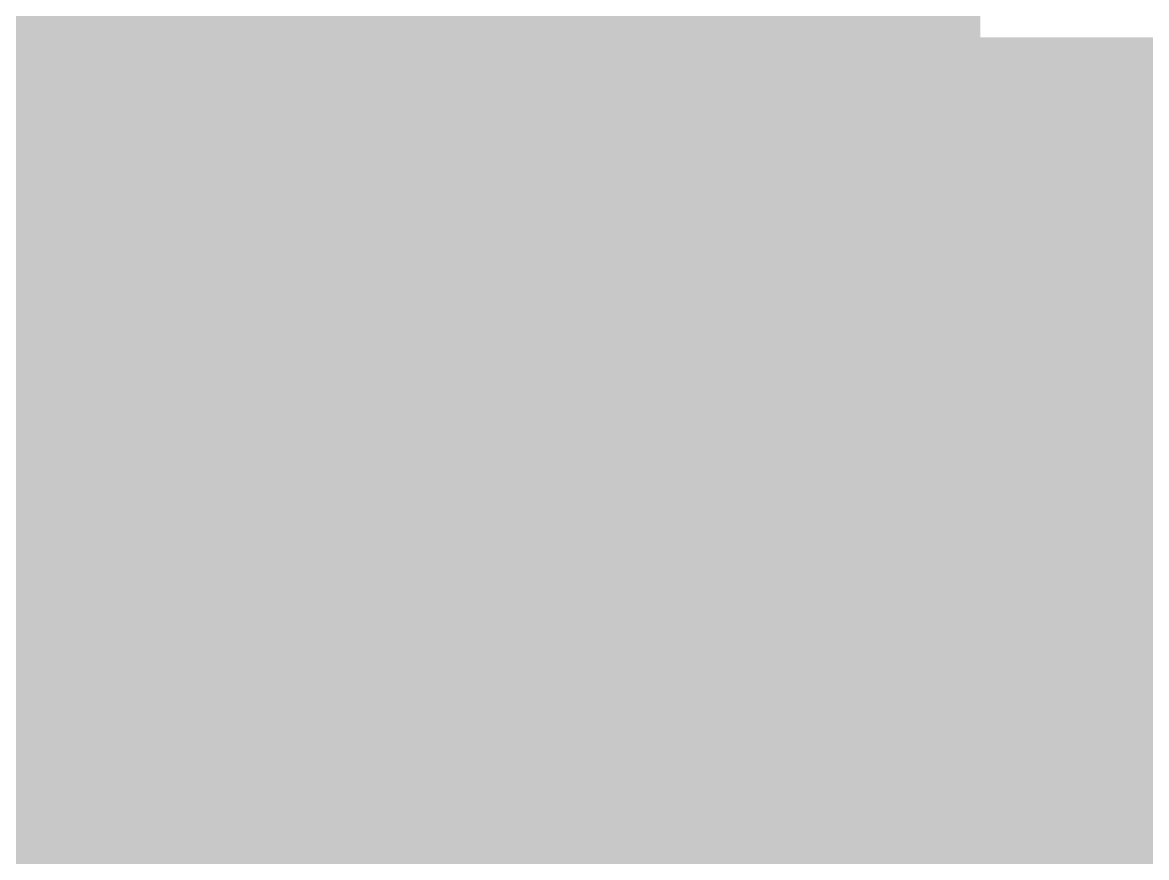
# Model space of a CAD drawing. Header units: inches. Extents: x 0 to 841, y 0 to 594.
# Drawn here: x 520.223 to 520.966, y 59.821 to 60.373 of the extents above; entities that cross this region are included whole.
import ezdxf

# ---------------------------------------------------------------- set-up
doc = ezdxf.new("R2010")
doc.units = ezdxf.units.IN
doc.layers.add('Sheet', color=255, linetype='Continuous')

msp = doc.modelspace()

# ---------------------------------------------------------------- linework, layer by layer
at = {"layer": 'Sheet'}
for points in [[(520.54954, 60.52745, 0.29972, 0.29972, 0), (520.57199, 60.50499, 0.29972, 0.29972, 0), (520.59445, 60.48253, 0.29972, 0.29972, 0), (520.61691, 60.43761, 0.29972, 0.29972, 0), (520.63937, 60.41515, 0.29972, 0.29972, 0), (520.66182, 60.3927, 0.29972, 0.29972, 0), (520.68428, 60.34778, 0.29972, 0.29972, 0), (520.70674, 60.32532, 0.29972, 0.29972, 0), (520.70674, 60.2804, 0.29972, 0.29972, 0), (520.7292, 60.25794, 0.29972, 0.29972, 0), (520.7292, 60.21302, 0.29972, 0.29972, 0), (520.75166, 60.19056, 0.29972, 0.29972, 0), (520.75166, 60.14564, 0.29972, 0.29972, 0), (520.77411, 60.10073, 0.29972, 0.29972, 0), (520.77411, 60.07827, 0.29972, 0.29972, 0), (520.77411, 60.03335, 0.29972, 0.29972, 0), (520.77411, 59.98843, 0.29972, 0.29972, 0)], [(520.54954, 60.52745, 0.29972, 0.29972, 0), (520.57199, 60.50499, 0.29972, 0.29972, 0), (520.59445, 60.48253, 0.29972, 0.29972, 0), (520.61691, 60.43761, 0.29972, 0.29972, 0), (520.63937, 60.41515, 0.29972, 0.29972, 0), (520.66182, 60.3927, 0.29972, 0.29972, 0), (520.68428, 60.34778, 0.29972, 0.29972, 0), (520.70674, 60.32532, 0.29972, 0.29972, 0), (520.70674, 60.2804, 0.29972, 0.29972, 0), (520.7292, 60.25794, 0.29972, 0.29972, 0), (520.7292, 60.21302, 0.29972, 0.29972, 0), (520.75166, 60.19056, 0.29972, 0.29972, 0), (520.75166, 60.14564, 0.29972, 0.29972, 0), (520.77411, 60.10073, 0.29972, 0.29972, 0), (520.77411, 60.07827, 0.29972, 0.29972, 0), (520.77411, 60.03335, 0.29972, 0.29972, 0), (520.77411, 59.98843, 0.29972, 0.29972, 0)], [(520.54954, 60.52745, 0.29972, 0.29972, 0), (520.57199, 60.50499, 0.29972, 0.29972, 0), (520.59445, 60.48253, 0.29972, 0.29972, 0), (520.61691, 60.43761, 0.29972, 0.29972, 0), (520.63937, 60.41515, 0.29972, 0.29972, 0), (520.66182, 60.3927, 0.29972, 0.29972, 0), (520.68428, 60.34778, 0.29972, 0.29972, 0), (520.70674, 60.32532, 0.29972, 0.29972, 0), (520.70674, 60.2804, 0.29972, 0.29972, 0), (520.7292, 60.25794, 0.29972, 0.29972, 0), (520.7292, 60.21302, 0.29972, 0.29972, 0), (520.75166, 60.19056, 0.29972, 0.29972, 0), (520.75166, 60.14564, 0.29972, 0.29972, 0), (520.77411, 60.10073, 0.29972, 0.29972, 0), (520.77411, 60.07827, 0.29972, 0.29972, 0), (520.77411, 60.03335, 0.29972, 0.29972, 0), (520.77411, 59.98843, 0.29972, 0.29972, 0)], [(520.54954, 60.52745, 0.29972, 0.29972, 0), (520.57199, 60.50499, 0.29972, 0.29972, 0), (520.59445, 60.48253, 0.29972, 0.29972, 0), (520.61691, 60.43761, 0.29972, 0.29972, 0), (520.63937, 60.41515, 0.29972, 0.29972, 0), (520.66182, 60.3927, 0.29972, 0.29972, 0), (520.68428, 60.34778, 0.29972, 0.29972, 0), (520.70674, 60.32532, 0.29972, 0.29972, 0), (520.70674, 60.2804, 0.29972, 0.29972, 0), (520.7292, 60.25794, 0.29972, 0.29972, 0), (520.7292, 60.21302, 0.29972, 0.29972, 0), (520.75166, 60.19056, 0.29972, 0.29972, 0), (520.75166, 60.14564, 0.29972, 0.29972, 0), (520.77411, 60.10073, 0.29972, 0.29972, 0), (520.77411, 60.07827, 0.29972, 0.29972, 0), (520.77411, 60.03335, 0.29972, 0.29972, 0), (520.77411, 59.98843, 0.29972, 0.29972, 0)], [(520.54954, 60.52745, 0.29972, 0.29972, 0), (520.57199, 60.50499, 0.29972, 0.29972, 0), (520.59445, 60.48253, 0.29972, 0.29972, 0), (520.61691, 60.43761, 0.29972, 0.29972, 0), (520.63937, 60.41515, 0.29972, 0.29972, 0), (520.66182, 60.3927, 0.29972, 0.29972, 0), (520.68428, 60.34778, 0.29972, 0.29972, 0), (520.70674, 60.32532, 0.29972, 0.29972, 0), (520.70674, 60.2804, 0.29972, 0.29972, 0), (520.7292, 60.25794, 0.29972, 0.29972, 0), (520.7292, 60.21302, 0.29972, 0.29972, 0), (520.75166, 60.19056, 0.29972, 0.29972, 0), (520.75166, 60.14564, 0.29972, 0.29972, 0), (520.77411, 60.10073, 0.29972, 0.29972, 0), (520.77411, 60.07827, 0.29972, 0.29972, 0), (520.77411, 60.03335, 0.29972, 0.29972, 0), (520.77411, 59.98843, 0.29972, 0.29972, 0)], [(520.05546, 60.50499, 0.29972, 0.29972, 0), (520.07792, 60.50499, 0.29972, 0.29972, 0), (520.10038, 60.50499, 0.29972, 0.29972, 0), (520.12284, 60.48253, 0.29972, 0.29972, 0), (520.14529, 60.48253, 0.29972, 0.29972, 0), (520.19021, 60.48253, 0.29972, 0.29972, 0), (520.21267, 60.46007, 0.29972, 0.29972, 0), (520.21267, 60.46007, 0.29972, 0.29972, 0), (520.23513, 60.43761, 0.29972, 0.29972, 0), (520.25758, 60.43761, 0.29972, 0.29972, 0), (520.28004, 60.41515, 0.29972, 0.29972, 0), (520.3025, 60.41515, 0.29972, 0.29972, 0), (520.32496, 60.3927, 0.29972, 0.29972, 0), (520.34741, 60.37024, 0.29972, 0.29972, 0), (520.34741, 60.34778, 0.29972, 0.29972, 0), (520.36987, 60.34778, 0.29972, 0.29972, 0), (520.39233, 60.32532, 0.29972, 0.29972, 0), (520.41479, 60.30286, 0.29972, 0.29972, 0), (520.41479, 60.2804, 0.29972, 0.29972, 0), (520.43725, 60.25794, 0.29972, 0.29972, 0), (520.43725, 60.23548, 0.29972, 0.29972, 0), (520.4597, 60.21302, 0.29972, 0.29972, 0), (520.4597, 60.19056, 0.29972, 0.29972, 0), (520.48216, 60.1681, 0.29972, 0.29972, 0), (520.48216, 60.14564, 0.29972, 0.29972, 0), (520.48216, 60.12319, 0.29972, 0.29972, 0), (520.50462, 60.10073, 0.29972, 0.29972, 0), (520.50462, 60.07827, 0.29972, 0.29972, 0), (520.50462, 60.03335, 0.29972, 0.29972, 0), (520.50462, 60.01089, 0.29972, 0.29972, 0), (520.50462, 59.98843, 0.29972, 0.29972, 0)], [(520.05546, 60.50499, 0.29972, 0.29972, 0), (520.07792, 60.50499, 0.29972, 0.29972, 0), (520.10038, 60.50499, 0.29972, 0.29972, 0), (520.12284, 60.48253, 0.29972, 0.29972, 0), (520.14529, 60.48253, 0.29972, 0.29972, 0), (520.19021, 60.48253, 0.29972, 0.29972, 0), (520.21267, 60.46007, 0.29972, 0.29972, 0), (520.21267, 60.46007, 0.29972, 0.29972, 0), (520.23513, 60.43761, 0.29972, 0.29972, 0), (520.25758, 60.43761, 0.29972, 0.29972, 0), (520.28004, 60.41515, 0.29972, 0.29972, 0), (520.3025, 60.41515, 0.29972, 0.29972, 0), (520.32496, 60.3927, 0.29972, 0.29972, 0), (520.34741, 60.37024, 0.29972, 0.29972, 0), (520.34741, 60.34778, 0.29972, 0.29972, 0), (520.36987, 60.34778, 0.29972, 0.29972, 0), (520.39233, 60.32532, 0.29972, 0.29972, 0), (520.41479, 60.30286, 0.29972, 0.29972, 0), (520.41479, 60.2804, 0.29972, 0.29972, 0), (520.43725, 60.25794, 0.29972, 0.29972, 0), (520.43725, 60.23548, 0.29972, 0.29972, 0), (520.4597, 60.21302, 0.29972, 0.29972, 0), (520.4597, 60.19056, 0.29972, 0.29972, 0), (520.48216, 60.1681, 0.29972, 0.29972, 0), (520.48216, 60.14564, 0.29972, 0.29972, 0), (520.48216, 60.12319, 0.29972, 0.29972, 0), (520.50462, 60.10073, 0.29972, 0.29972, 0), (520.50462, 60.07827, 0.29972, 0.29972, 0), (520.50462, 60.03335, 0.29972, 0.29972, 0), (520.50462, 60.01089, 0.29972, 0.29972, 0), (520.50462, 59.98843, 0.29972, 0.29972, 0)], [(520.05546, 60.50499, 0.29972, 0.29972, 0), (520.07792, 60.50499, 0.29972, 0.29972, 0), (520.10038, 60.50499, 0.29972, 0.29972, 0), (520.12284, 60.48253, 0.29972, 0.29972, 0), (520.14529, 60.48253, 0.29972, 0.29972, 0), (520.19021, 60.48253, 0.29972, 0.29972, 0), (520.21267, 60.46007, 0.29972, 0.29972, 0), (520.21267, 60.46007, 0.29972, 0.29972, 0), (520.23513, 60.43761, 0.29972, 0.29972, 0), (520.25758, 60.43761, 0.29972, 0.29972, 0), (520.28004, 60.41515, 0.29972, 0.29972, 0), (520.3025, 60.41515, 0.29972, 0.29972, 0), (520.32496, 60.3927, 0.29972, 0.29972, 0), (520.34741, 60.37024, 0.29972, 0.29972, 0), (520.34741, 60.34778, 0.29972, 0.29972, 0), (520.36987, 60.34778, 0.29972, 0.29972, 0), (520.39233, 60.32532, 0.29972, 0.29972, 0), (520.41479, 60.30286, 0.29972, 0.29972, 0), (520.41479, 60.2804, 0.29972, 0.29972, 0), (520.43725, 60.25794, 0.29972, 0.29972, 0), (520.43725, 60.23548, 0.29972, 0.29972, 0), (520.4597, 60.21302, 0.29972, 0.29972, 0), (520.4597, 60.19056, 0.29972, 0.29972, 0), (520.48216, 60.1681, 0.29972, 0.29972, 0), (520.48216, 60.14564, 0.29972, 0.29972, 0), (520.48216, 60.12319, 0.29972, 0.29972, 0), (520.50462, 60.10073, 0.29972, 0.29972, 0), (520.50462, 60.07827, 0.29972, 0.29972, 0), (520.50462, 60.03335, 0.29972, 0.29972, 0), (520.50462, 60.01089, 0.29972, 0.29972, 0), (520.50462, 59.98843, 0.29972, 0.29972, 0)], [(520.25758, 60.43761, 0.09906, 0.09906, 0), (520.28004, 60.41515, 0.09906, 0.09906, 0), (520.3025, 60.41515, 0.09906, 0.09906, 0), (520.32496, 60.3927, 0.09906, 0.09906, 0), (520.34741, 60.37024, 0.09906, 0.09906, 0), (520.34741, 60.34778, 0.09906, 0.09906, 0), (520.36987, 60.34778, 0.09906, 0.09906, 0), (520.39233, 60.32532, 0.09906, 0.09906, 0), (520.41479, 60.30286, 0.09906, 0.09906, 0), (520.41479, 60.2804, 0.09906, 0.09906, 0), (520.43725, 60.25794, 0.09906, 0.09906, 0), (520.43725, 60.23548, 0.09906, 0.09906, 0), (520.4597, 60.21302, 0.09906, 0.09906, 0), (520.4597, 60.19056, 0.09906, 0.09906, 0), (520.48216, 60.1681, 0.09906, 0.09906, 0), (520.48216, 60.14564, 0.09906, 0.09906, 0), (520.48216, 60.12319, 0.09906, 0.09906, 0), (520.50462, 60.10073, 0.09906, 0.09906, 0), (520.50462, 60.07827, 0.09906, 0.09906, 0), (520.50462, 60.03335, 0.09906, 0.09906, 0), (520.50462, 60.01089, 0.09906, 0.09906, 0), (520.50462, 59.98843, 0.09906, 0.09906, 0)], [(520.25758, 60.43761, 0.09906, 0.09906, 0), (520.28004, 60.41515, 0.09906, 0.09906, 0), (520.3025, 60.41515, 0.09906, 0.09906, 0), (520.32496, 60.3927, 0.09906, 0.09906, 0), (520.34741, 60.37024, 0.09906, 0.09906, 0), (520.34741, 60.34778, 0.09906, 0.09906, 0), (520.36987, 60.34778, 0.09906, 0.09906, 0), (520.39233, 60.32532, 0.09906, 0.09906, 0), (520.41479, 60.30286, 0.09906, 0.09906, 0), (520.41479, 60.2804, 0.09906, 0.09906, 0), (520.43725, 60.25794, 0.09906, 0.09906, 0), (520.43725, 60.23548, 0.09906, 0.09906, 0), (520.4597, 60.21302, 0.09906, 0.09906, 0), (520.4597, 60.19056, 0.09906, 0.09906, 0), (520.48216, 60.1681, 0.09906, 0.09906, 0), (520.48216, 60.14564, 0.09906, 0.09906, 0), (520.48216, 60.12319, 0.09906, 0.09906, 0), (520.50462, 60.10073, 0.09906, 0.09906, 0), (520.50462, 60.07827, 0.09906, 0.09906, 0), (520.50462, 60.03335, 0.09906, 0.09906, 0), (520.50462, 60.01089, 0.09906, 0.09906, 0), (520.50462, 59.98843, 0.09906, 0.09906, 0)], [(520.25758, 60.43761, 0.09906, 0.09906, 0), (520.28004, 60.41515, 0.09906, 0.09906, 0), (520.3025, 60.41515, 0.09906, 0.09906, 0), (520.32496, 60.3927, 0.09906, 0.09906, 0), (520.34741, 60.37024, 0.09906, 0.09906, 0), (520.34741, 60.34778, 0.09906, 0.09906, 0), (520.36987, 60.34778, 0.09906, 0.09906, 0), (520.39233, 60.32532, 0.09906, 0.09906, 0), (520.41479, 60.30286, 0.09906, 0.09906, 0), (520.41479, 60.2804, 0.09906, 0.09906, 0), (520.43725, 60.25794, 0.09906, 0.09906, 0), (520.43725, 60.23548, 0.09906, 0.09906, 0), (520.4597, 60.21302, 0.09906, 0.09906, 0), (520.4597, 60.19056, 0.09906, 0.09906, 0), (520.48216, 60.1681, 0.09906, 0.09906, 0), (520.48216, 60.14564, 0.09906, 0.09906, 0), (520.48216, 60.12319, 0.09906, 0.09906, 0), (520.50462, 60.10073, 0.09906, 0.09906, 0), (520.50462, 60.07827, 0.09906, 0.09906, 0), (520.50462, 60.03335, 0.09906, 0.09906, 0), (520.50462, 60.01089, 0.09906, 0.09906, 0), (520.50462, 59.98843, 0.09906, 0.09906, 0)], [(520.61691, 60.43761, 0.09906, 0.09906, 0), (520.63937, 60.41515, 0.09906, 0.09906, 0), (520.66182, 60.3927, 0.09906, 0.09906, 0), (520.68428, 60.34778, 0.09906, 0.09906, 0), (520.70674, 60.32532, 0.09906, 0.09906, 0), (520.70674, 60.2804, 0.09906, 0.09906, 0), (520.7292, 60.25794, 0.09906, 0.09906, 0), (520.7292, 60.21302, 0.09906, 0.09906, 0), (520.75166, 60.19056, 0.09906, 0.09906, 0), (520.75166, 60.14564, 0.09906, 0.09906, 0), (520.77411, 60.10073, 0.09906, 0.09906, 0), (520.77411, 60.07827, 0.09906, 0.09906, 0), (520.77411, 60.03335, 0.09906, 0.09906, 0), (520.77411, 59.98843, 0.09906, 0.09906, 0)], [(520.61691, 60.43761, 0.09906, 0.09906, 0), (520.63937, 60.41515, 0.09906, 0.09906, 0), (520.66182, 60.3927, 0.09906, 0.09906, 0), (520.68428, 60.34778, 0.09906, 0.09906, 0), (520.70674, 60.32532, 0.09906, 0.09906, 0), (520.70674, 60.2804, 0.09906, 0.09906, 0), (520.7292, 60.25794, 0.09906, 0.09906, 0), (520.7292, 60.21302, 0.09906, 0.09906, 0), (520.75166, 60.19056, 0.09906, 0.09906, 0), (520.75166, 60.14564, 0.09906, 0.09906, 0), (520.77411, 60.10073, 0.09906, 0.09906, 0), (520.77411, 60.07827, 0.09906, 0.09906, 0), (520.77411, 60.03335, 0.09906, 0.09906, 0), (520.77411, 59.98843, 0.09906, 0.09906, 0)], [(520.61691, 60.43761, 0.09906, 0.09906, 0), (520.63937, 60.41515, 0.09906, 0.09906, 0), (520.66182, 60.3927, 0.09906, 0.09906, 0), (520.68428, 60.34778, 0.09906, 0.09906, 0), (520.70674, 60.32532, 0.09906, 0.09906, 0), (520.70674, 60.2804, 0.09906, 0.09906, 0), (520.7292, 60.25794, 0.09906, 0.09906, 0), (520.7292, 60.21302, 0.09906, 0.09906, 0), (520.75166, 60.19056, 0.09906, 0.09906, 0), (520.75166, 60.14564, 0.09906, 0.09906, 0), (520.77411, 60.10073, 0.09906, 0.09906, 0), (520.77411, 60.07827, 0.09906, 0.09906, 0), (520.77411, 60.03335, 0.09906, 0.09906, 0), (520.77411, 59.98843, 0.09906, 0.09906, 0)], [(520.61691, 60.43761, 0.09906, 0.09906, 0), (520.63937, 60.41515, 0.09906, 0.09906, 0), (520.66182, 60.3927, 0.09906, 0.09906, 0), (520.68428, 60.34778, 0.09906, 0.09906, 0), (520.70674, 60.32532, 0.09906, 0.09906, 0), (520.70674, 60.2804, 0.09906, 0.09906, 0), (520.7292, 60.25794, 0.09906, 0.09906, 0), (520.7292, 60.21302, 0.09906, 0.09906, 0), (520.75166, 60.19056, 0.09906, 0.09906, 0), (520.75166, 60.14564, 0.09906, 0.09906, 0), (520.77411, 60.10073, 0.09906, 0.09906, 0), (520.77411, 60.07827, 0.09906, 0.09906, 0), (520.77411, 60.03335, 0.09906, 0.09906, 0), (520.77411, 59.98843, 0.09906, 0.09906, 0)], [(520.61691, 60.43761, 0.09906, 0.09906, 0), (520.63937, 60.41515, 0.09906, 0.09906, 0), (520.66182, 60.3927, 0.09906, 0.09906, 0), (520.68428, 60.34778, 0.09906, 0.09906, 0), (520.70674, 60.32532, 0.09906, 0.09906, 0), (520.70674, 60.2804, 0.09906, 0.09906, 0), (520.7292, 60.25794, 0.09906, 0.09906, 0), (520.7292, 60.21302, 0.09906, 0.09906, 0), (520.75166, 60.19056, 0.09906, 0.09906, 0), (520.75166, 60.14564, 0.09906, 0.09906, 0), (520.77411, 60.10073, 0.09906, 0.09906, 0), (520.77411, 60.07827, 0.09906, 0.09906, 0), (520.77411, 60.03335, 0.09906, 0.09906, 0), (520.77411, 59.98843, 0.09906, 0.09906, 0)], [(515.00246, 59.98843, 0.7493, 0.7493, 0), (520.01055, 59.98843, 0.7493, 0.7493, 0)], [(515.00246, 59.98843, 0.7493, 0.7493, 0), (520.01055, 59.98843, 0.7493, 0.7493, 0), (535.01236, 59.98843, 0.7493, 0.7493, 0), (554.99981, 59.98843, 0.7493, 0.7493, 0)], [(520.01055, 54.98004, 0.7493, 0.7493, 0), (520.01055, 59.98843, 0.7493, 0.7493, 0)], [(520.50462, 59.98843, 0.29972, 0.29972, 0), (520.50462, 59.96597, 0.29972, 0.29972, 0), (520.50462, 59.94351, 0.29972, 0.29972, 0), (520.50462, 59.92105, 0.29972, 0.29972, 0), (520.50462, 59.89859, 0.29972, 0.29972, 0), (520.48216, 59.85368, 0.29972, 0.29972, 0), (520.48216, 59.83122, 0.29972, 0.29972, 0), (520.48216, 59.80876, 0.29972, 0.29972, 0), (520.4597, 59.7863, 0.29972, 0.29972, 0), (520.4597, 59.76384, 0.29972, 0.29972, 0), (520.43725, 59.74138, 0.29972, 0.29972, 0), (520.43725, 59.71892, 0.29972, 0.29972, 0), (520.41479, 59.69646, 0.29972, 0.29972, 0), (520.41479, 59.69646, 0.29972, 0.29972, 0), (520.39233, 59.674, 0.29972, 0.29972, 0), (520.36987, 59.65154, 0.29972, 0.29972, 0)], [(520.50462, 59.98843, 0.29972, 0.29972, 0), (520.50462, 59.96597, 0.29972, 0.29972, 0), (520.50462, 59.94351, 0.29972, 0.29972, 0), (520.50462, 59.92105, 0.29972, 0.29972, 0), (520.50462, 59.89859, 0.29972, 0.29972, 0), (520.48216, 59.85368, 0.29972, 0.29972, 0), (520.48216, 59.83122, 0.29972, 0.29972, 0), (520.48216, 59.80876, 0.29972, 0.29972, 0), (520.4597, 59.7863, 0.29972, 0.29972, 0), (520.4597, 59.76384, 0.29972, 0.29972, 0), (520.43725, 59.74138, 0.29972, 0.29972, 0), (520.43725, 59.71892, 0.29972, 0.29972, 0), (520.41479, 59.69646, 0.29972, 0.29972, 0), (520.41479, 59.69646, 0.29972, 0.29972, 0), (520.39233, 59.674, 0.29972, 0.29972, 0), (520.36987, 59.65154, 0.29972, 0.29972, 0)], [(520.50462, 59.98843, 0.29972, 0.29972, 0), (520.50462, 59.96597, 0.29972, 0.29972, 0), (520.50462, 59.94351, 0.29972, 0.29972, 0), (520.50462, 59.92105, 0.29972, 0.29972, 0), (520.50462, 59.89859, 0.29972, 0.29972, 0), (520.48216, 59.85368, 0.29972, 0.29972, 0), (520.48216, 59.83122, 0.29972, 0.29972, 0), (520.48216, 59.80876, 0.29972, 0.29972, 0), (520.4597, 59.7863, 0.29972, 0.29972, 0), (520.4597, 59.76384, 0.29972, 0.29972, 0), (520.43725, 59.74138, 0.29972, 0.29972, 0), (520.43725, 59.71892, 0.29972, 0.29972, 0), (520.41479, 59.69646, 0.29972, 0.29972, 0), (520.41479, 59.69646, 0.29972, 0.29972, 0), (520.39233, 59.674, 0.29972, 0.29972, 0), (520.36987, 59.65154, 0.29972, 0.29972, 0)], [(520.50462, 59.98843, 0.29972, 0.29972, 0), (520.50462, 59.98843, 0.29972, 0.29972, 0), (520.50462, 59.98843, 0.29972, 0.29972, 0), (520.50462, 59.98843, 0.29972, 0.29972, 0), (520.50462, 59.98843, 0.29972, 0.29972, 0), (520.50462, 59.98843, 0.29972, 0.29972, 0), (520.50462, 59.98843, 0.29972, 0.29972, 0), (520.50462, 59.98843, 0.29972, 0.29972, 0), (520.50462, 59.98843, 0.29972, 0.29972, 0), (520.50462, 59.98843, 0.29972, 0.29972, 0), (520.50462, 59.98843, 0.29972, 0.29972, 0), (520.50462, 59.98843, 0.29972, 0.29972, 0), (520.50462, 59.98843, 0.29972, 0.29972, 0), (520.50462, 59.98843, 0.29972, 0.29972, 0), (520.50462, 59.98843, 0.29972, 0.29972, 0), (520.50462, 59.98843, 0.29972, 0.29972, 0), (520.50462, 59.98843, 0.29972, 0.29972, 0), (520.50462, 59.98843, 0.29972, 0.29972, 0), (520.50462, 59.98843, 0.29972, 0.29972, 0), (520.50462, 59.98843, 0.29972, 0.29972, 0), (520.50462, 59.98843, 0.29972, 0.29972, 0), (520.50462, 59.98843, 0.29972, 0.29972, 0), (520.50462, 59.98843, 0.29972, 0.29972, 0), (520.50462, 59.98843, 0.29972, 0.29972, 0), (520.50462, 59.98843, 0.29972, 0.29972, 0), (520.50462, 59.98843, 0.29972, 0.29972, 0), (520.50462, 59.98843, 0.29972, 0.29972, 0), (520.50462, 59.98843, 0.29972, 0.29972, 0), (520.50462, 59.98843, 0.29972, 0.29972, 0), (520.50462, 59.98843, 0.29972, 0.29972, 0), (520.50462, 59.98843, 0.29972, 0.29972, 0), (520.50462, 59.98843, 0.29972, 0.29972, 0), (520.50462, 59.98843, 0.29972, 0.29972, 0)], [(520.50462, 59.98843, 0.29972, 0.29972, 0), (520.50462, 59.98843, 0.29972, 0.29972, 0)], [(520.50462, 59.98843, 0.29972, 0.29972, 0), (520.50462, 59.98843, 0.29972, 0.29972, 0), (520.50462, 59.98843, 0.29972, 0.29972, 0), (520.50462, 59.98843, 0.29972, 0.29972, 0), (520.50462, 59.98843, 0.29972, 0.29972, 0), (520.50462, 59.98843, 0.29972, 0.29972, 0), (520.50462, 59.98843, 0.29972, 0.29972, 0), (520.50462, 59.98843, 0.29972, 0.29972, 0), (520.50462, 59.98843, 0.29972, 0.29972, 0), (520.50462, 59.98843, 0.29972, 0.29972, 0), (520.50462, 59.98843, 0.29972, 0.29972, 0), (520.50462, 59.98843, 0.29972, 0.29972, 0), (520.50462, 59.98843, 0.29972, 0.29972, 0), (520.50462, 59.98843, 0.29972, 0.29972, 0), (520.50462, 59.98843, 0.29972, 0.29972, 0), (520.50462, 59.98843, 0.29972, 0.29972, 0), (520.50462, 59.98843, 0.29972, 0.29972, 0), (520.50462, 59.98843, 0.29972, 0.29972, 0), (520.50462, 59.98843, 0.29972, 0.29972, 0), (520.50462, 59.98843, 0.29972, 0.29972, 0), (520.50462, 59.98843, 0.29972, 0.29972, 0), (520.50462, 59.98843, 0.29972, 0.29972, 0), (520.50462, 59.98843, 0.29972, 0.29972, 0), (520.50462, 59.98843, 0.29972, 0.29972, 0), (520.50462, 59.98843, 0.29972, 0.29972, 0), (520.50462, 59.98843, 0.29972, 0.29972, 0), (520.50462, 59.98843, 0.29972, 0.29972, 0), (520.50462, 59.98843, 0.29972, 0.29972, 0), (520.50462, 59.98843, 0.29972, 0.29972, 0), (520.50462, 59.98843, 0.29972, 0.29972, 0), (520.50462, 59.98843, 0.29972, 0.29972, 0), (520.50462, 59.98843, 0.29972, 0.29972, 0), (520.50462, 59.98843, 0.29972, 0.29972, 0)], [(520.50462, 59.98843, 0.29972, 0.29972, 0), (520.50462, 59.98843, 0.29972, 0.29972, 0)], [(520.50462, 59.98843, 0.29972, 0.29972, 0), (520.50462, 59.98843, 0.29972, 0.29972, 0), (520.50462, 59.98843, 0.29972, 0.29972, 0), (520.50462, 59.98843, 0.29972, 0.29972, 0), (520.50462, 59.98843, 0.29972, 0.29972, 0), (520.50462, 59.98843, 0.29972, 0.29972, 0), (520.50462, 59.98843, 0.29972, 0.29972, 0), (520.50462, 59.98843, 0.29972, 0.29972, 0), (520.50462, 59.98843, 0.29972, 0.29972, 0), (520.50462, 59.98843, 0.29972, 0.29972, 0), (520.50462, 59.98843, 0.29972, 0.29972, 0), (520.50462, 59.98843, 0.29972, 0.29972, 0), (520.50462, 59.98843, 0.29972, 0.29972, 0), (520.50462, 59.98843, 0.29972, 0.29972, 0), (520.50462, 59.98843, 0.29972, 0.29972, 0), (520.50462, 59.98843, 0.29972, 0.29972, 0), (520.50462, 59.98843, 0.29972, 0.29972, 0), (520.50462, 59.98843, 0.29972, 0.29972, 0), (520.50462, 59.98843, 0.29972, 0.29972, 0), (520.50462, 59.98843, 0.29972, 0.29972, 0), (520.50462, 59.98843, 0.29972, 0.29972, 0), (520.50462, 59.98843, 0.29972, 0.29972, 0), (520.50462, 59.98843, 0.29972, 0.29972, 0), (520.50462, 59.98843, 0.29972, 0.29972, 0), (520.50462, 59.98843, 0.29972, 0.29972, 0), (520.50462, 59.98843, 0.29972, 0.29972, 0), (520.50462, 59.98843, 0.29972, 0.29972, 0), (520.50462, 59.98843, 0.29972, 0.29972, 0), (520.50462, 59.98843, 0.29972, 0.29972, 0), (520.50462, 59.98843, 0.29972, 0.29972, 0), (520.50462, 59.98843, 0.29972, 0.29972, 0), (520.50462, 59.98843, 0.29972, 0.29972, 0), (520.50462, 59.98843, 0.29972, 0.29972, 0)], [(520.50462, 59.98843, 0.29972, 0.29972, 0), (520.50462, 59.98843, 0.29972, 0.29972, 0)], [(520.77411, 59.98843, 0.29972, 0.29972, 0), (520.77411, 59.94351, 0.29972, 0.29972, 0), (520.77411, 59.89859, 0.29972, 0.29972, 0), (520.77411, 59.87613, 0.29972, 0.29972, 0), (520.75166, 59.83122, 0.29972, 0.29972, 0), (520.75166, 59.7863, 0.29972, 0.29972, 0), (520.7292, 59.76384, 0.29972, 0.29972, 0), (520.7292, 59.71892, 0.29972, 0.29972, 0), (520.70674, 59.69646, 0.29972, 0.29972, 0), (520.70674, 59.65154, 0.29972, 0.29972, 0)], [(520.77411, 59.98843, 0.29972, 0.29972, 0), (520.77411, 59.94351, 0.29972, 0.29972, 0), (520.77411, 59.89859, 0.29972, 0.29972, 0), (520.77411, 59.87613, 0.29972, 0.29972, 0), (520.75166, 59.83122, 0.29972, 0.29972, 0), (520.75166, 59.7863, 0.29972, 0.29972, 0), (520.7292, 59.76384, 0.29972, 0.29972, 0), (520.7292, 59.71892, 0.29972, 0.29972, 0), (520.70674, 59.69646, 0.29972, 0.29972, 0), (520.70674, 59.65154, 0.29972, 0.29972, 0)], [(520.77411, 59.98843, 0.29972, 0.29972, 0), (520.77411, 59.94351, 0.29972, 0.29972, 0), (520.77411, 59.89859, 0.29972, 0.29972, 0), (520.77411, 59.87613, 0.29972, 0.29972, 0), (520.75166, 59.83122, 0.29972, 0.29972, 0), (520.75166, 59.7863, 0.29972, 0.29972, 0), (520.7292, 59.76384, 0.29972, 0.29972, 0), (520.7292, 59.71892, 0.29972, 0.29972, 0), (520.70674, 59.69646, 0.29972, 0.29972, 0), (520.70674, 59.65154, 0.29972, 0.29972, 0)], [(520.77411, 59.98843, 0.29972, 0.29972, 0), (520.77411, 59.94351, 0.29972, 0.29972, 0), (520.77411, 59.89859, 0.29972, 0.29972, 0), (520.77411, 59.87613, 0.29972, 0.29972, 0), (520.75166, 59.83122, 0.29972, 0.29972, 0), (520.75166, 59.7863, 0.29972, 0.29972, 0), (520.7292, 59.76384, 0.29972, 0.29972, 0), (520.7292, 59.71892, 0.29972, 0.29972, 0), (520.70674, 59.69646, 0.29972, 0.29972, 0), (520.70674, 59.65154, 0.29972, 0.29972, 0)], [(520.77411, 59.98843, 0.29972, 0.29972, 0), (520.77411, 59.94351, 0.29972, 0.29972, 0), (520.77411, 59.89859, 0.29972, 0.29972, 0), (520.77411, 59.87613, 0.29972, 0.29972, 0), (520.75166, 59.83122, 0.29972, 0.29972, 0), (520.75166, 59.7863, 0.29972, 0.29972, 0), (520.7292, 59.76384, 0.29972, 0.29972, 0), (520.7292, 59.71892, 0.29972, 0.29972, 0), (520.70674, 59.69646, 0.29972, 0.29972, 0), (520.70674, 59.65154, 0.29972, 0.29972, 0)], [(520.77411, 59.98843, 0.29972, 0.29972, 0), (520.77411, 59.98843, 0.29972, 0.29972, 0), (520.77411, 59.98843, 0.29972, 0.29972, 0), (520.77411, 59.98843, 0.29972, 0.29972, 0), (520.77411, 59.98843, 0.29972, 0.29972, 0), (520.77411, 59.98843, 0.29972, 0.29972, 0), (520.77411, 59.98843, 0.29972, 0.29972, 0), (520.77411, 59.98843, 0.29972, 0.29972, 0), (520.77411, 59.98843, 0.29972, 0.29972, 0), (520.77411, 59.98843, 0.29972, 0.29972, 0), (520.77411, 59.98843, 0.29972, 0.29972, 0), (520.77411, 59.98843, 0.29972, 0.29972, 0), (520.77411, 59.98843, 0.29972, 0.29972, 0), (520.77411, 59.98843, 0.29972, 0.29972, 0), (520.77411, 59.98843, 0.29972, 0.29972, 0), (520.77411, 59.98843, 0.29972, 0.29972, 0), (520.77411, 59.98843, 0.29972, 0.29972, 0), (520.77411, 59.98843, 0.29972, 0.29972, 0), (520.77411, 59.98843, 0.29972, 0.29972, 0), (520.77411, 59.98843, 0.29972, 0.29972, 0), (520.77411, 59.98843, 0.29972, 0.29972, 0), (520.77411, 59.98843, 0.29972, 0.29972, 0), (520.77411, 59.98843, 0.29972, 0.29972, 0), (520.77411, 59.98843, 0.29972, 0.29972, 0), (520.77411, 59.98843, 0.29972, 0.29972, 0), (520.77411, 59.98843, 0.29972, 0.29972, 0), (520.77411, 59.98843, 0.29972, 0.29972, 0), (520.77411, 59.98843, 0.29972, 0.29972, 0), (520.77411, 59.98843, 0.29972, 0.29972, 0), (520.77411, 59.98843, 0.29972, 0.29972, 0), (520.77411, 59.98843, 0.29972, 0.29972, 0), (520.77411, 59.98843, 0.29972, 0.29972, 0), (520.77411, 59.98843, 0.29972, 0.29972, 0)], [(520.77411, 59.98843, 0.29972, 0.29972, 0), (520.77411, 59.98843, 0.29972, 0.29972, 0)], [(520.77411, 59.98843, 0.29972, 0.29972, 0), (520.77411, 59.98843, 0.29972, 0.29972, 0), (520.77411, 59.98843, 0.29972, 0.29972, 0), (520.77411, 59.98843, 0.29972, 0.29972, 0), (520.77411, 59.98843, 0.29972, 0.29972, 0), (520.77411, 59.98843, 0.29972, 0.29972, 0), (520.77411, 59.98843, 0.29972, 0.29972, 0), (520.77411, 59.98843, 0.29972, 0.29972, 0), (520.77411, 59.98843, 0.29972, 0.29972, 0), (520.77411, 59.98843, 0.29972, 0.29972, 0), (520.77411, 59.98843, 0.29972, 0.29972, 0), (520.77411, 59.98843, 0.29972, 0.29972, 0), (520.77411, 59.98843, 0.29972, 0.29972, 0), (520.77411, 59.98843, 0.29972, 0.29972, 0), (520.77411, 59.98843, 0.29972, 0.29972, 0), (520.77411, 59.98843, 0.29972, 0.29972, 0), (520.77411, 59.98843, 0.29972, 0.29972, 0), (520.77411, 59.98843, 0.29972, 0.29972, 0), (520.77411, 59.98843, 0.29972, 0.29972, 0), (520.77411, 59.98843, 0.29972, 0.29972, 0), (520.77411, 59.98843, 0.29972, 0.29972, 0), (520.77411, 59.98843, 0.29972, 0.29972, 0), (520.77411, 59.98843, 0.29972, 0.29972, 0), (520.77411, 59.98843, 0.29972, 0.29972, 0), (520.77411, 59.98843, 0.29972, 0.29972, 0), (520.77411, 59.98843, 0.29972, 0.29972, 0), (520.77411, 59.98843, 0.29972, 0.29972, 0), (520.77411, 59.98843, 0.29972, 0.29972, 0), (520.77411, 59.98843, 0.29972, 0.29972, 0), (520.77411, 59.98843, 0.29972, 0.29972, 0), (520.77411, 59.98843, 0.29972, 0.29972, 0), (520.77411, 59.98843, 0.29972, 0.29972, 0), (520.77411, 59.98843, 0.29972, 0.29972, 0)], [(520.77411, 59.98843, 0.29972, 0.29972, 0), (520.77411, 59.98843, 0.29972, 0.29972, 0)], [(520.77411, 59.98843, 0.29972, 0.29972, 0), (520.77411, 59.98843, 0.29972, 0.29972, 0), (520.77411, 59.98843, 0.29972, 0.29972, 0), (520.77411, 59.98843, 0.29972, 0.29972, 0), (520.77411, 59.98843, 0.29972, 0.29972, 0), (520.77411, 59.98843, 0.29972, 0.29972, 0), (520.77411, 59.98843, 0.29972, 0.29972, 0), (520.77411, 59.98843, 0.29972, 0.29972, 0), (520.77411, 59.98843, 0.29972, 0.29972, 0), (520.77411, 59.98843, 0.29972, 0.29972, 0), (520.77411, 59.98843, 0.29972, 0.29972, 0), (520.77411, 59.98843, 0.29972, 0.29972, 0), (520.77411, 59.98843, 0.29972, 0.29972, 0), (520.77411, 59.98843, 0.29972, 0.29972, 0), (520.77411, 59.98843, 0.29972, 0.29972, 0), (520.77411, 59.98843, 0.29972, 0.29972, 0), (520.77411, 59.98843, 0.29972, 0.29972, 0), (520.77411, 59.98843, 0.29972, 0.29972, 0), (520.77411, 59.98843, 0.29972, 0.29972, 0), (520.77411, 59.98843, 0.29972, 0.29972, 0), (520.77411, 59.98843, 0.29972, 0.29972, 0), (520.77411, 59.98843, 0.29972, 0.29972, 0), (520.77411, 59.98843, 0.29972, 0.29972, 0), (520.77411, 59.98843, 0.29972, 0.29972, 0), (520.77411, 59.98843, 0.29972, 0.29972, 0), (520.77411, 59.98843, 0.29972, 0.29972, 0), (520.77411, 59.98843, 0.29972, 0.29972, 0), (520.77411, 59.98843, 0.29972, 0.29972, 0), (520.77411, 59.98843, 0.29972, 0.29972, 0), (520.77411, 59.98843, 0.29972, 0.29972, 0), (520.77411, 59.98843, 0.29972, 0.29972, 0), (520.77411, 59.98843, 0.29972, 0.29972, 0), (520.77411, 59.98843, 0.29972, 0.29972, 0)], [(520.77411, 59.98843, 0.29972, 0.29972, 0), (520.77411, 59.98843, 0.29972, 0.29972, 0)], [(520.77411, 59.98843, 0.29972, 0.29972, 0), (520.77411, 59.98843, 0.29972, 0.29972, 0), (520.77411, 59.98843, 0.29972, 0.29972, 0), (520.77411, 59.98843, 0.29972, 0.29972, 0), (520.77411, 59.98843, 0.29972, 0.29972, 0), (520.77411, 59.98843, 0.29972, 0.29972, 0), (520.77411, 59.98843, 0.29972, 0.29972, 0), (520.77411, 59.98843, 0.29972, 0.29972, 0), (520.77411, 59.98843, 0.29972, 0.29972, 0), (520.77411, 59.98843, 0.29972, 0.29972, 0), (520.77411, 59.98843, 0.29972, 0.29972, 0), (520.77411, 59.98843, 0.29972, 0.29972, 0), (520.77411, 59.98843, 0.29972, 0.29972, 0), (520.77411, 59.98843, 0.29972, 0.29972, 0), (520.77411, 59.98843, 0.29972, 0.29972, 0), (520.77411, 59.98843, 0.29972, 0.29972, 0), (520.77411, 59.98843, 0.29972, 0.29972, 0), (520.77411, 59.98843, 0.29972, 0.29972, 0), (520.77411, 59.98843, 0.29972, 0.29972, 0), (520.77411, 59.98843, 0.29972, 0.29972, 0), (520.77411, 59.98843, 0.29972, 0.29972, 0), (520.77411, 59.98843, 0.29972, 0.29972, 0), (520.77411, 59.98843, 0.29972, 0.29972, 0), (520.77411, 59.98843, 0.29972, 0.29972, 0), (520.77411, 59.98843, 0.29972, 0.29972, 0), (520.77411, 59.98843, 0.29972, 0.29972, 0), (520.77411, 59.98843, 0.29972, 0.29972, 0), (520.77411, 59.98843, 0.29972, 0.29972, 0), (520.77411, 59.98843, 0.29972, 0.29972, 0), (520.77411, 59.98843, 0.29972, 0.29972, 0), (520.77411, 59.98843, 0.29972, 0.29972, 0), (520.77411, 59.98843, 0.29972, 0.29972, 0), (520.77411, 59.98843, 0.29972, 0.29972, 0)], [(520.77411, 59.98843, 0.29972, 0.29972, 0), (520.77411, 59.98843, 0.29972, 0.29972, 0)], [(520.77411, 59.98843, 0.29972, 0.29972, 0), (520.77411, 59.98843, 0.29972, 0.29972, 0), (520.77411, 59.98843, 0.29972, 0.29972, 0), (520.77411, 59.98843, 0.29972, 0.29972, 0), (520.77411, 59.98843, 0.29972, 0.29972, 0), (520.77411, 59.98843, 0.29972, 0.29972, 0), (520.77411, 59.98843, 0.29972, 0.29972, 0), (520.77411, 59.98843, 0.29972, 0.29972, 0), (520.77411, 59.98843, 0.29972, 0.29972, 0), (520.77411, 59.98843, 0.29972, 0.29972, 0), (520.77411, 59.98843, 0.29972, 0.29972, 0), (520.77411, 59.98843, 0.29972, 0.29972, 0), (520.77411, 59.98843, 0.29972, 0.29972, 0), (520.77411, 59.98843, 0.29972, 0.29972, 0), (520.77411, 59.98843, 0.29972, 0.29972, 0), (520.77411, 59.98843, 0.29972, 0.29972, 0), (520.77411, 59.98843, 0.29972, 0.29972, 0), (520.77411, 59.98843, 0.29972, 0.29972, 0), (520.77411, 59.98843, 0.29972, 0.29972, 0), (520.77411, 59.98843, 0.29972, 0.29972, 0), (520.77411, 59.98843, 0.29972, 0.29972, 0), (520.77411, 59.98843, 0.29972, 0.29972, 0), (520.77411, 59.98843, 0.29972, 0.29972, 0), (520.77411, 59.98843, 0.29972, 0.29972, 0), (520.77411, 59.98843, 0.29972, 0.29972, 0), (520.77411, 59.98843, 0.29972, 0.29972, 0), (520.77411, 59.98843, 0.29972, 0.29972, 0), (520.77411, 59.98843, 0.29972, 0.29972, 0), (520.77411, 59.98843, 0.29972, 0.29972, 0), (520.77411, 59.98843, 0.29972, 0.29972, 0), (520.77411, 59.98843, 0.29972, 0.29972, 0), (520.77411, 59.98843, 0.29972, 0.29972, 0), (520.77411, 59.98843, 0.29972, 0.29972, 0)], [(520.77411, 59.98843, 0.29972, 0.29972, 0), (520.77411, 59.98843, 0.29972, 0.29972, 0)], [(520.50462, 59.98843, 0.09906, 0.09906, 0), (520.50462, 59.96597, 0.09906, 0.09906, 0), (520.50462, 59.94351, 0.09906, 0.09906, 0), (520.50462, 59.92105, 0.09906, 0.09906, 0), (520.50462, 59.89859, 0.09906, 0.09906, 0), (520.48216, 59.85368, 0.09906, 0.09906, 0), (520.48216, 59.83122, 0.09906, 0.09906, 0), (520.48216, 59.80876, 0.09906, 0.09906, 0), (520.4597, 59.7863, 0.09906, 0.09906, 0), (520.4597, 59.76384, 0.09906, 0.09906, 0)], [(520.50462, 59.98843, 0.09906, 0.09906, 0), (520.50462, 59.96597, 0.09906, 0.09906, 0), (520.50462, 59.94351, 0.09906, 0.09906, 0), (520.50462, 59.92105, 0.09906, 0.09906, 0), (520.50462, 59.89859, 0.09906, 0.09906, 0), (520.48216, 59.85368, 0.09906, 0.09906, 0), (520.48216, 59.83122, 0.09906, 0.09906, 0), (520.48216, 59.80876, 0.09906, 0.09906, 0), (520.4597, 59.7863, 0.09906, 0.09906, 0), (520.4597, 59.76384, 0.09906, 0.09906, 0)], [(520.50462, 59.98843, 0.09906, 0.09906, 0), (520.50462, 59.96597, 0.09906, 0.09906, 0), (520.50462, 59.94351, 0.09906, 0.09906, 0), (520.50462, 59.92105, 0.09906, 0.09906, 0), (520.50462, 59.89859, 0.09906, 0.09906, 0), (520.48216, 59.85368, 0.09906, 0.09906, 0), (520.48216, 59.83122, 0.09906, 0.09906, 0), (520.48216, 59.80876, 0.09906, 0.09906, 0), (520.4597, 59.7863, 0.09906, 0.09906, 0), (520.4597, 59.76384, 0.09906, 0.09906, 0)], [(520.50462, 59.98843, 0.09906, 0.09906, 0), (520.50462, 59.98843, 0.09906, 0.09906, 0), (520.50462, 59.98843, 0.09906, 0.09906, 0), (520.50462, 59.98843, 0.09906, 0.09906, 0), (520.50462, 59.98843, 0.09906, 0.09906, 0), (520.50462, 59.98843, 0.09906, 0.09906, 0), (520.50462, 59.98843, 0.09906, 0.09906, 0), (520.50462, 59.98843, 0.09906, 0.09906, 0), (520.50462, 59.98843, 0.09906, 0.09906, 0), (520.50462, 59.98843, 0.09906, 0.09906, 0), (520.50462, 59.98843, 0.09906, 0.09906, 0), (520.50462, 59.98843, 0.09906, 0.09906, 0), (520.50462, 59.98843, 0.09906, 0.09906, 0), (520.50462, 59.98843, 0.09906, 0.09906, 0), (520.50462, 59.98843, 0.09906, 0.09906, 0), (520.50462, 59.98843, 0.09906, 0.09906, 0), (520.50462, 59.98843, 0.09906, 0.09906, 0), (520.50462, 59.98843, 0.09906, 0.09906, 0), (520.50462, 59.98843, 0.09906, 0.09906, 0), (520.50462, 59.98843, 0.09906, 0.09906, 0), (520.50462, 59.98843, 0.09906, 0.09906, 0), (520.50462, 59.98843, 0.09906, 0.09906, 0), (520.50462, 59.98843, 0.09906, 0.09906, 0), (520.50462, 59.98843, 0.09906, 0.09906, 0), (520.50462, 59.98843, 0.09906, 0.09906, 0), (520.50462, 59.98843, 0.09906, 0.09906, 0), (520.50462, 59.98843, 0.09906, 0.09906, 0), (520.50462, 59.98843, 0.09906, 0.09906, 0), (520.50462, 59.98843, 0.09906, 0.09906, 0), (520.50462, 59.98843, 0.09906, 0.09906, 0), (520.50462, 59.98843, 0.09906, 0.09906, 0), (520.50462, 59.98843, 0.09906, 0.09906, 0), (520.50462, 59.98843, 0.09906, 0.09906, 0)], [(520.50462, 59.98843, 0.09906, 0.09906, 0), (520.50462, 59.98843, 0.09906, 0.09906, 0)], [(520.50462, 59.98843, 0.09906, 0.09906, 0), (520.50462, 59.98843, 0.09906, 0.09906, 0), (520.50462, 59.98843, 0.09906, 0.09906, 0), (520.50462, 59.98843, 0.09906, 0.09906, 0), (520.50462, 59.98843, 0.09906, 0.09906, 0), (520.50462, 59.98843, 0.09906, 0.09906, 0), (520.50462, 59.98843, 0.09906, 0.09906, 0), (520.50462, 59.98843, 0.09906, 0.09906, 0), (520.50462, 59.98843, 0.09906, 0.09906, 0), (520.50462, 59.98843, 0.09906, 0.09906, 0), (520.50462, 59.98843, 0.09906, 0.09906, 0), (520.50462, 59.98843, 0.09906, 0.09906, 0), (520.50462, 59.98843, 0.09906, 0.09906, 0), (520.50462, 59.98843, 0.09906, 0.09906, 0), (520.50462, 59.98843, 0.09906, 0.09906, 0), (520.50462, 59.98843, 0.09906, 0.09906, 0), (520.50462, 59.98843, 0.09906, 0.09906, 0), (520.50462, 59.98843, 0.09906, 0.09906, 0), (520.50462, 59.98843, 0.09906, 0.09906, 0), (520.50462, 59.98843, 0.09906, 0.09906, 0), (520.50462, 59.98843, 0.09906, 0.09906, 0), (520.50462, 59.98843, 0.09906, 0.09906, 0), (520.50462, 59.98843, 0.09906, 0.09906, 0), (520.50462, 59.98843, 0.09906, 0.09906, 0), (520.50462, 59.98843, 0.09906, 0.09906, 0), (520.50462, 59.98843, 0.09906, 0.09906, 0), (520.50462, 59.98843, 0.09906, 0.09906, 0), (520.50462, 59.98843, 0.09906, 0.09906, 0), (520.50462, 59.98843, 0.09906, 0.09906, 0), (520.50462, 59.98843, 0.09906, 0.09906, 0), (520.50462, 59.98843, 0.09906, 0.09906, 0), (520.50462, 59.98843, 0.09906, 0.09906, 0), (520.50462, 59.98843, 0.09906, 0.09906, 0)], [(520.50462, 59.98843, 0.09906, 0.09906, 0), (520.50462, 59.98843, 0.09906, 0.09906, 0)], [(520.50462, 59.98843, 0.09906, 0.09906, 0), (520.50462, 59.98843, 0.09906, 0.09906, 0), (520.50462, 59.98843, 0.09906, 0.09906, 0), (520.50462, 59.98843, 0.09906, 0.09906, 0), (520.50462, 59.98843, 0.09906, 0.09906, 0), (520.50462, 59.98843, 0.09906, 0.09906, 0), (520.50462, 59.98843, 0.09906, 0.09906, 0), (520.50462, 59.98843, 0.09906, 0.09906, 0), (520.50462, 59.98843, 0.09906, 0.09906, 0), (520.50462, 59.98843, 0.09906, 0.09906, 0), (520.50462, 59.98843, 0.09906, 0.09906, 0), (520.50462, 59.98843, 0.09906, 0.09906, 0), (520.50462, 59.98843, 0.09906, 0.09906, 0), (520.50462, 59.98843, 0.09906, 0.09906, 0), (520.50462, 59.98843, 0.09906, 0.09906, 0), (520.50462, 59.98843, 0.09906, 0.09906, 0), (520.50462, 59.98843, 0.09906, 0.09906, 0), (520.50462, 59.98843, 0.09906, 0.09906, 0), (520.50462, 59.98843, 0.09906, 0.09906, 0), (520.50462, 59.98843, 0.09906, 0.09906, 0), (520.50462, 59.98843, 0.09906, 0.09906, 0), (520.50462, 59.98843, 0.09906, 0.09906, 0), (520.50462, 59.98843, 0.09906, 0.09906, 0), (520.50462, 59.98843, 0.09906, 0.09906, 0), (520.50462, 59.98843, 0.09906, 0.09906, 0), (520.50462, 59.98843, 0.09906, 0.09906, 0), (520.50462, 59.98843, 0.09906, 0.09906, 0), (520.50462, 59.98843, 0.09906, 0.09906, 0), (520.50462, 59.98843, 0.09906, 0.09906, 0), (520.50462, 59.98843, 0.09906, 0.09906, 0), (520.50462, 59.98843, 0.09906, 0.09906, 0), (520.50462, 59.98843, 0.09906, 0.09906, 0), (520.50462, 59.98843, 0.09906, 0.09906, 0)], [(520.50462, 59.98843, 0.09906, 0.09906, 0), (520.50462, 59.98843, 0.09906, 0.09906, 0)], [(520.77411, 59.98843, 0.09906, 0.09906, 0), (520.77411, 59.94351, 0.09906, 0.09906, 0), (520.77411, 59.89859, 0.09906, 0.09906, 0), (520.77411, 59.87613, 0.09906, 0.09906, 0), (520.75166, 59.83122, 0.09906, 0.09906, 0), (520.75166, 59.7863, 0.09906, 0.09906, 0), (520.7292, 59.76384, 0.09906, 0.09906, 0)], [(520.77411, 59.98843, 0.09906, 0.09906, 0), (520.77411, 59.94351, 0.09906, 0.09906, 0), (520.77411, 59.89859, 0.09906, 0.09906, 0), (520.77411, 59.87613, 0.09906, 0.09906, 0), (520.75166, 59.83122, 0.09906, 0.09906, 0), (520.75166, 59.7863, 0.09906, 0.09906, 0), (520.7292, 59.76384, 0.09906, 0.09906, 0)], [(520.77411, 59.98843, 0.09906, 0.09906, 0), (520.77411, 59.94351, 0.09906, 0.09906, 0), (520.77411, 59.89859, 0.09906, 0.09906, 0), (520.77411, 59.87613, 0.09906, 0.09906, 0), (520.75166, 59.83122, 0.09906, 0.09906, 0), (520.75166, 59.7863, 0.09906, 0.09906, 0), (520.7292, 59.76384, 0.09906, 0.09906, 0)], [(520.77411, 59.98843, 0.09906, 0.09906, 0), (520.77411, 59.94351, 0.09906, 0.09906, 0), (520.77411, 59.89859, 0.09906, 0.09906, 0), (520.77411, 59.87613, 0.09906, 0.09906, 0), (520.75166, 59.83122, 0.09906, 0.09906, 0), (520.75166, 59.7863, 0.09906, 0.09906, 0), (520.7292, 59.76384, 0.09906, 0.09906, 0)], [(520.77411, 59.98843, 0.09906, 0.09906, 0), (520.77411, 59.94351, 0.09906, 0.09906, 0), (520.77411, 59.89859, 0.09906, 0.09906, 0), (520.77411, 59.87613, 0.09906, 0.09906, 0), (520.75166, 59.83122, 0.09906, 0.09906, 0), (520.75166, 59.7863, 0.09906, 0.09906, 0), (520.7292, 59.76384, 0.09906, 0.09906, 0)], [(520.77411, 59.98843, 0.09906, 0.09906, 0), (520.77411, 59.98843, 0.09906, 0.09906, 0), (520.77411, 59.98843, 0.09906, 0.09906, 0), (520.77411, 59.98843, 0.09906, 0.09906, 0), (520.77411, 59.98843, 0.09906, 0.09906, 0), (520.77411, 59.98843, 0.09906, 0.09906, 0), (520.77411, 59.98843, 0.09906, 0.09906, 0), (520.77411, 59.98843, 0.09906, 0.09906, 0), (520.77411, 59.98843, 0.09906, 0.09906, 0), (520.77411, 59.98843, 0.09906, 0.09906, 0), (520.77411, 59.98843, 0.09906, 0.09906, 0), (520.77411, 59.98843, 0.09906, 0.09906, 0), (520.77411, 59.98843, 0.09906, 0.09906, 0), (520.77411, 59.98843, 0.09906, 0.09906, 0), (520.77411, 59.98843, 0.09906, 0.09906, 0), (520.77411, 59.98843, 0.09906, 0.09906, 0), (520.77411, 59.98843, 0.09906, 0.09906, 0), (520.77411, 59.98843, 0.09906, 0.09906, 0), (520.77411, 59.98843, 0.09906, 0.09906, 0), (520.77411, 59.98843, 0.09906, 0.09906, 0), (520.77411, 59.98843, 0.09906, 0.09906, 0), (520.77411, 59.98843, 0.09906, 0.09906, 0), (520.77411, 59.98843, 0.09906, 0.09906, 0), (520.77411, 59.98843, 0.09906, 0.09906, 0), (520.77411, 59.98843, 0.09906, 0.09906, 0), (520.77411, 59.98843, 0.09906, 0.09906, 0), (520.77411, 59.98843, 0.09906, 0.09906, 0), (520.77411, 59.98843, 0.09906, 0.09906, 0), (520.77411, 59.98843, 0.09906, 0.09906, 0), (520.77411, 59.98843, 0.09906, 0.09906, 0), (520.77411, 59.98843, 0.09906, 0.09906, 0), (520.77411, 59.98843, 0.09906, 0.09906, 0), (520.77411, 59.98843, 0.09906, 0.09906, 0)], [(520.77411, 59.98843, 0.09906, 0.09906, 0), (520.77411, 59.98843, 0.09906, 0.09906, 0)], [(520.77411, 59.98843, 0.09906, 0.09906, 0), (520.77411, 59.98843, 0.09906, 0.09906, 0), (520.77411, 59.98843, 0.09906, 0.09906, 0), (520.77411, 59.98843, 0.09906, 0.09906, 0), (520.77411, 59.98843, 0.09906, 0.09906, 0), (520.77411, 59.98843, 0.09906, 0.09906, 0), (520.77411, 59.98843, 0.09906, 0.09906, 0), (520.77411, 59.98843, 0.09906, 0.09906, 0), (520.77411, 59.98843, 0.09906, 0.09906, 0), (520.77411, 59.98843, 0.09906, 0.09906, 0), (520.77411, 59.98843, 0.09906, 0.09906, 0), (520.77411, 59.98843, 0.09906, 0.09906, 0), (520.77411, 59.98843, 0.09906, 0.09906, 0), (520.77411, 59.98843, 0.09906, 0.09906, 0), (520.77411, 59.98843, 0.09906, 0.09906, 0), (520.77411, 59.98843, 0.09906, 0.09906, 0), (520.77411, 59.98843, 0.09906, 0.09906, 0), (520.77411, 59.98843, 0.09906, 0.09906, 0), (520.77411, 59.98843, 0.09906, 0.09906, 0), (520.77411, 59.98843, 0.09906, 0.09906, 0), (520.77411, 59.98843, 0.09906, 0.09906, 0), (520.77411, 59.98843, 0.09906, 0.09906, 0), (520.77411, 59.98843, 0.09906, 0.09906, 0), (520.77411, 59.98843, 0.09906, 0.09906, 0), (520.77411, 59.98843, 0.09906, 0.09906, 0), (520.77411, 59.98843, 0.09906, 0.09906, 0), (520.77411, 59.98843, 0.09906, 0.09906, 0), (520.77411, 59.98843, 0.09906, 0.09906, 0), (520.77411, 59.98843, 0.09906, 0.09906, 0), (520.77411, 59.98843, 0.09906, 0.09906, 0), (520.77411, 59.98843, 0.09906, 0.09906, 0), (520.77411, 59.98843, 0.09906, 0.09906, 0), (520.77411, 59.98843, 0.09906, 0.09906, 0)], [(520.77411, 59.98843, 0.09906, 0.09906, 0), (520.77411, 59.98843, 0.09906, 0.09906, 0)], [(520.77411, 59.98843, 0.09906, 0.09906, 0), (520.77411, 59.98843, 0.09906, 0.09906, 0), (520.77411, 59.98843, 0.09906, 0.09906, 0), (520.77411, 59.98843, 0.09906, 0.09906, 0), (520.77411, 59.98843, 0.09906, 0.09906, 0), (520.77411, 59.98843, 0.09906, 0.09906, 0), (520.77411, 59.98843, 0.09906, 0.09906, 0), (520.77411, 59.98843, 0.09906, 0.09906, 0), (520.77411, 59.98843, 0.09906, 0.09906, 0), (520.77411, 59.98843, 0.09906, 0.09906, 0), (520.77411, 59.98843, 0.09906, 0.09906, 0), (520.77411, 59.98843, 0.09906, 0.09906, 0), (520.77411, 59.98843, 0.09906, 0.09906, 0), (520.77411, 59.98843, 0.09906, 0.09906, 0), (520.77411, 59.98843, 0.09906, 0.09906, 0), (520.77411, 59.98843, 0.09906, 0.09906, 0), (520.77411, 59.98843, 0.09906, 0.09906, 0), (520.77411, 59.98843, 0.09906, 0.09906, 0), (520.77411, 59.98843, 0.09906, 0.09906, 0), (520.77411, 59.98843, 0.09906, 0.09906, 0), (520.77411, 59.98843, 0.09906, 0.09906, 0), (520.77411, 59.98843, 0.09906, 0.09906, 0), (520.77411, 59.98843, 0.09906, 0.09906, 0), (520.77411, 59.98843, 0.09906, 0.09906, 0), (520.77411, 59.98843, 0.09906, 0.09906, 0), (520.77411, 59.98843, 0.09906, 0.09906, 0), (520.77411, 59.98843, 0.09906, 0.09906, 0), (520.77411, 59.98843, 0.09906, 0.09906, 0), (520.77411, 59.98843, 0.09906, 0.09906, 0), (520.77411, 59.98843, 0.09906, 0.09906, 0), (520.77411, 59.98843, 0.09906, 0.09906, 0), (520.77411, 59.98843, 0.09906, 0.09906, 0), (520.77411, 59.98843, 0.09906, 0.09906, 0)], [(520.77411, 59.98843, 0.09906, 0.09906, 0), (520.77411, 59.98843, 0.09906, 0.09906, 0)], [(520.77411, 59.98843, 0.09906, 0.09906, 0), (520.77411, 59.98843, 0.09906, 0.09906, 0), (520.77411, 59.98843, 0.09906, 0.09906, 0), (520.77411, 59.98843, 0.09906, 0.09906, 0), (520.77411, 59.98843, 0.09906, 0.09906, 0), (520.77411, 59.98843, 0.09906, 0.09906, 0), (520.77411, 59.98843, 0.09906, 0.09906, 0), (520.77411, 59.98843, 0.09906, 0.09906, 0), (520.77411, 59.98843, 0.09906, 0.09906, 0), (520.77411, 59.98843, 0.09906, 0.09906, 0), (520.77411, 59.98843, 0.09906, 0.09906, 0), (520.77411, 59.98843, 0.09906, 0.09906, 0), (520.77411, 59.98843, 0.09906, 0.09906, 0), (520.77411, 59.98843, 0.09906, 0.09906, 0), (520.77411, 59.98843, 0.09906, 0.09906, 0), (520.77411, 59.98843, 0.09906, 0.09906, 0), (520.77411, 59.98843, 0.09906, 0.09906, 0), (520.77411, 59.98843, 0.09906, 0.09906, 0), (520.77411, 59.98843, 0.09906, 0.09906, 0), (520.77411, 59.98843, 0.09906, 0.09906, 0), (520.77411, 59.98843, 0.09906, 0.09906, 0), (520.77411, 59.98843, 0.09906, 0.09906, 0), (520.77411, 59.98843, 0.09906, 0.09906, 0), (520.77411, 59.98843, 0.09906, 0.09906, 0), (520.77411, 59.98843, 0.09906, 0.09906, 0), (520.77411, 59.98843, 0.09906, 0.09906, 0), (520.77411, 59.98843, 0.09906, 0.09906, 0), (520.77411, 59.98843, 0.09906, 0.09906, 0), (520.77411, 59.98843, 0.09906, 0.09906, 0), (520.77411, 59.98843, 0.09906, 0.09906, 0), (520.77411, 59.98843, 0.09906, 0.09906, 0), (520.77411, 59.98843, 0.09906, 0.09906, 0), (520.77411, 59.98843, 0.09906, 0.09906, 0)], [(520.77411, 59.98843, 0.09906, 0.09906, 0), (520.77411, 59.98843, 0.09906, 0.09906, 0)], [(520.77411, 59.98843, 0.09906, 0.09906, 0), (520.77411, 59.98843, 0.09906, 0.09906, 0), (520.77411, 59.98843, 0.09906, 0.09906, 0), (520.77411, 59.98843, 0.09906, 0.09906, 0), (520.77411, 59.98843, 0.09906, 0.09906, 0), (520.77411, 59.98843, 0.09906, 0.09906, 0), (520.77411, 59.98843, 0.09906, 0.09906, 0), (520.77411, 59.98843, 0.09906, 0.09906, 0), (520.77411, 59.98843, 0.09906, 0.09906, 0), (520.77411, 59.98843, 0.09906, 0.09906, 0), (520.77411, 59.98843, 0.09906, 0.09906, 0), (520.77411, 59.98843, 0.09906, 0.09906, 0), (520.77411, 59.98843, 0.09906, 0.09906, 0), (520.77411, 59.98843, 0.09906, 0.09906, 0), (520.77411, 59.98843, 0.09906, 0.09906, 0), (520.77411, 59.98843, 0.09906, 0.09906, 0), (520.77411, 59.98843, 0.09906, 0.09906, 0), (520.77411, 59.98843, 0.09906, 0.09906, 0), (520.77411, 59.98843, 0.09906, 0.09906, 0), (520.77411, 59.98843, 0.09906, 0.09906, 0), (520.77411, 59.98843, 0.09906, 0.09906, 0), (520.77411, 59.98843, 0.09906, 0.09906, 0), (520.77411, 59.98843, 0.09906, 0.09906, 0), (520.77411, 59.98843, 0.09906, 0.09906, 0), (520.77411, 59.98843, 0.09906, 0.09906, 0), (520.77411, 59.98843, 0.09906, 0.09906, 0), (520.77411, 59.98843, 0.09906, 0.09906, 0), (520.77411, 59.98843, 0.09906, 0.09906, 0), (520.77411, 59.98843, 0.09906, 0.09906, 0), (520.77411, 59.98843, 0.09906, 0.09906, 0), (520.77411, 59.98843, 0.09906, 0.09906, 0), (520.77411, 59.98843, 0.09906, 0.09906, 0), (520.77411, 59.98843, 0.09906, 0.09906, 0)], [(520.77411, 59.98843, 0.09906, 0.09906, 0), (520.77411, 59.98843, 0.09906, 0.09906, 0)]]:
    msp.add_lwpolyline(points, format="xyseb", dxfattribs=at)
msp.add_lwpolyline([(519.74602, 60, 0.508, 0.508, 1), (520.25402, 60, 0.508, 0.508, 1)], format="xyseb", close=True, dxfattribs=at)

doc.saveas('drawing.dxf')
